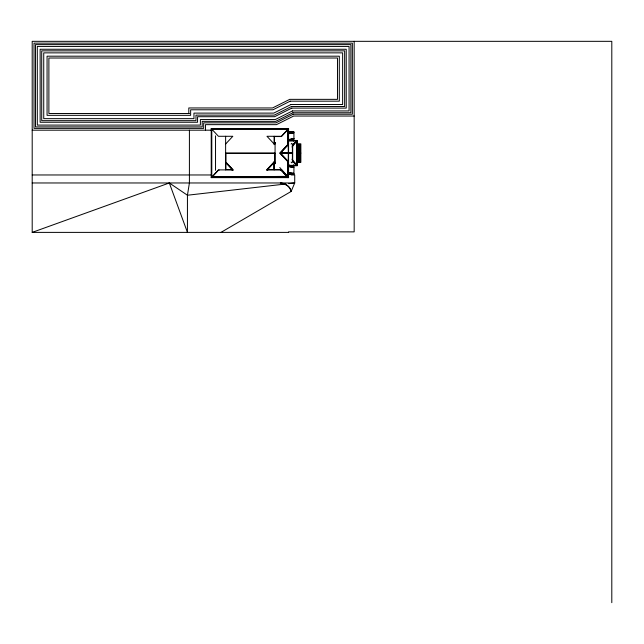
<?xml version="1.0" encoding="UTF-8"?>
<svg xmlns="http://www.w3.org/2000/svg" width="644" height="644" viewBox="0 0 644 644"><rect width="100%" height="100%" fill="white"/><g stroke="black" fill="none" stroke-linecap="round" stroke-linejoin="round"><path stroke-width="0.97" d="M291.12 144.103L291.7 143.362L292.44 144.111M291.12 162.071L291.861 162.819L292.44 162.079M293.382 165.017L293.342 167.158L288.754 166.345M293.342 167.158L293.382 166.973A12.035 12.035 0 0 1 287.949 165.556M225.625 144.023L232.83 136.287L218.429 136.287L211.224 128.55L288.576 128.55L288.576 177.631L211.224 177.631L211.224 128.55L211.731 129.058L288.069 129.058L288.576 128.55L281.38 136.287L266.97 136.287L274.175 144.023L275.069 143.065L275.069 163.117L274.175 162.159L266.97 169.895L281.38 169.895L288.576 177.631L288.069 177.124L211.731 177.124L211.224 177.631L218.429 169.895L232.83 169.895L225.625 162.159M288.576 162.159L280.14 153.095L288.576 144.023L288.069 144.023M267.59 169.895L268.419 169.01M292.312 145.6L297.117 140.464L288.496 140.464M291.998 146.969L296.9 141.052L296.9 165.13L291.998 159.213M292.674 145.238L292.674 160.944L297.117 165.717L297.117 140.464L297.117 165.717L288.496 165.717M220.973 232.387L291.144 191.453L294.719 182.968L294.719 174.967L291.209 174.967L291.209 174.435M292.255 139.555L293.922 138.677A12.566 12.566 0 0 0 288.198 139.917M611.8 602.671L611.8 41.329L32.2 41.329L32.2 232.387L169.316 182.968L187.436 195.229L285.783 183.991M291.168 139.498L293.922 138.677M288.423 133.775L293.922 132.809A22.105 22.105 0 0 0 288.271 133.533M288.762 183.645L294.719 182.968L32.2 182.968M189.408 113.497L48.888 113.497L48.888 58.016L337.48 58.016L337.48 99.353L289.736 99.353L272.533 107.959L188.805 107.959L188.805 113.497M354.168 116.041L293.672 116.041L276.477 124.646L205.492 124.646L205.492 130.185M211.224 130.04L211.731 130.04M32.2 130.185L211.506 130.185M288.351 131.762L293.922 131.762L293.922 140.609M288.279 131.956L293.72 131.956L293.72 132.632A22.307 22.307 0 0 0 288.206 133.348M215.531 135.844L215.531 170.338M287.844 140.69L296.57 140.69L292.4 145.166L292.4 152.87L280.679 152.87L288.206 144.795L288.311 152.87M287.812 140.819L296.763 140.819M274.175 143.717L275.069 143.717M296.892 143.853L300.853 143.853L300.853 162.344L296.892 162.344M296.667 144.385L300.321 144.385L300.321 161.813L296.667 161.813M288.576 144.57L288.069 144.57L288.069 129.058M296.852 144.916L299.79 144.916L299.79 161.282L296.852 161.282M296.586 145.455L299.251 145.455L299.251 160.742L296.586 160.742M296.803 145.987L298.719 145.987L298.719 160.211L296.803 160.211M296.482 146.518L298.188 146.518L298.188 159.68L296.482 159.68M225.625 153.095L275.069 153.095M280.14 153.095L292.674 153.095M297.117 153.095L300.853 153.095M288.576 161.62L288.069 161.62L288.069 177.124M287.812 165.363L296.763 165.363M287.844 165.492L296.57 165.492L292.4 161.016L292.4 153.312L280.679 153.312L288.206 161.394L288.311 153.312M219.177 170.121L218.558 170.121L211.771 177.406L288.037 177.406L280.043 169.493M232.082 170.121L233.378 170.121L225.891 162.087L225.891 153.312L274.795 153.312L274.795 162.465L274.175 161.797L266.431 170.121L267.727 170.121M288.279 174.242L293.72 174.242L293.72 173.566A22.307 22.307 0 0 1 288.206 172.85M288.351 174.435L293.922 174.435L293.922 164.928M32.2 174.967L211.296 174.967M288.069 175.989L288.576 175.989M32.2 232.387L288.576 232.387L288.576 231.872L354.168 231.872L354.168 41.329M288.423 172.407L293.922 173.373A22.105 22.105 0 0 1 288.271 172.664M289.076 165.033L293.374 167.005M289.752 165.315L291.418 166.192M231.381 169.01L232.21 169.895M279.77 167.52L285.067 173.566M288.206 177.156L287.973 177.696L283.336 172.407M288.737 139.732L293.342 138.959L289.921 140.658L293.382 139.144L293.382 141.1M169.316 182.968L187.436 232.387L187.436 195.229L189.408 182.968L189.408 130.185M297.657 147.049L297.657 159.149M288.222 143.668L288.222 128.905L211.578 128.905L211.578 177.277L288.222 177.277L288.222 162.513M287.474 128.55L287.474 129.058M275.286 143.837L275.286 142.477L274.392 143.435L274.392 136.552L281.46 136.552L287.852 129.685L287.852 144.449L279.802 153.095L287.852 161.741L287.852 176.496L281.46 169.63L274.392 169.63L274.392 162.755L275.286 163.705L275.286 162.344M274.175 136.287L274.175 144.675M274.175 161.507L274.175 169.895M225.625 136.287L225.625 169.895M212.037 177.124L212.037 177.631M211.731 129.058L211.731 177.124M293.922 167.504A12.566 12.566 0 0 1 288.198 166.281M287.949 140.642A12.035 12.035 0 0 1 293.382 139.225M273.958 162.755L267.55 169.63L273.958 169.63L273.958 162.755M290.162 101.18L272.967 109.786L190.632 109.786L190.632 115.332L47.06 115.332L47.06 56.189L339.308 56.189L339.308 101.18L290.162 101.18M290.951 104.505L273.748 113.111L193.957 113.111L193.957 118.657L43.736 118.657L43.736 52.864L342.632 52.864L342.632 104.505L290.951 104.505M291.426 106.518L274.223 115.131L195.977 115.131L195.977 120.67L41.715 120.67L41.715 50.852L344.653 50.852L344.653 106.518L291.426 106.518M291.804 108.103L274.602 116.709L197.555 116.709L197.555 122.255L40.137 122.255L40.137 49.266L346.231 49.266L346.231 108.103L291.804 108.103M292.473 110.937L275.27 119.543L200.389 119.543L200.389 125.089L37.304 125.089L37.304 46.432L349.064 46.432L349.064 110.937L292.473 110.937M292.899 112.756L275.696 121.362L202.208 121.362L202.208 126.908L35.484 126.908L35.484 44.613L350.883 44.613L350.883 112.756L292.899 112.756M293.245 114.23L276.043 122.835L203.681 122.835L203.681 128.381L34.011 128.381L34.011 43.14L352.357 43.14L352.357 114.23L293.245 114.23M232.251 169.63L225.843 169.63L225.843 162.755L232.251 169.63M287.16 176.424L213.365 176.794L287.16 176.424M283.795 184.216L280.349 182.968A11.495 11.463 -67.1 0 1 291.144 191.453A8.549 8.549 0 0 0 283.795 184.216"/></g></svg>
